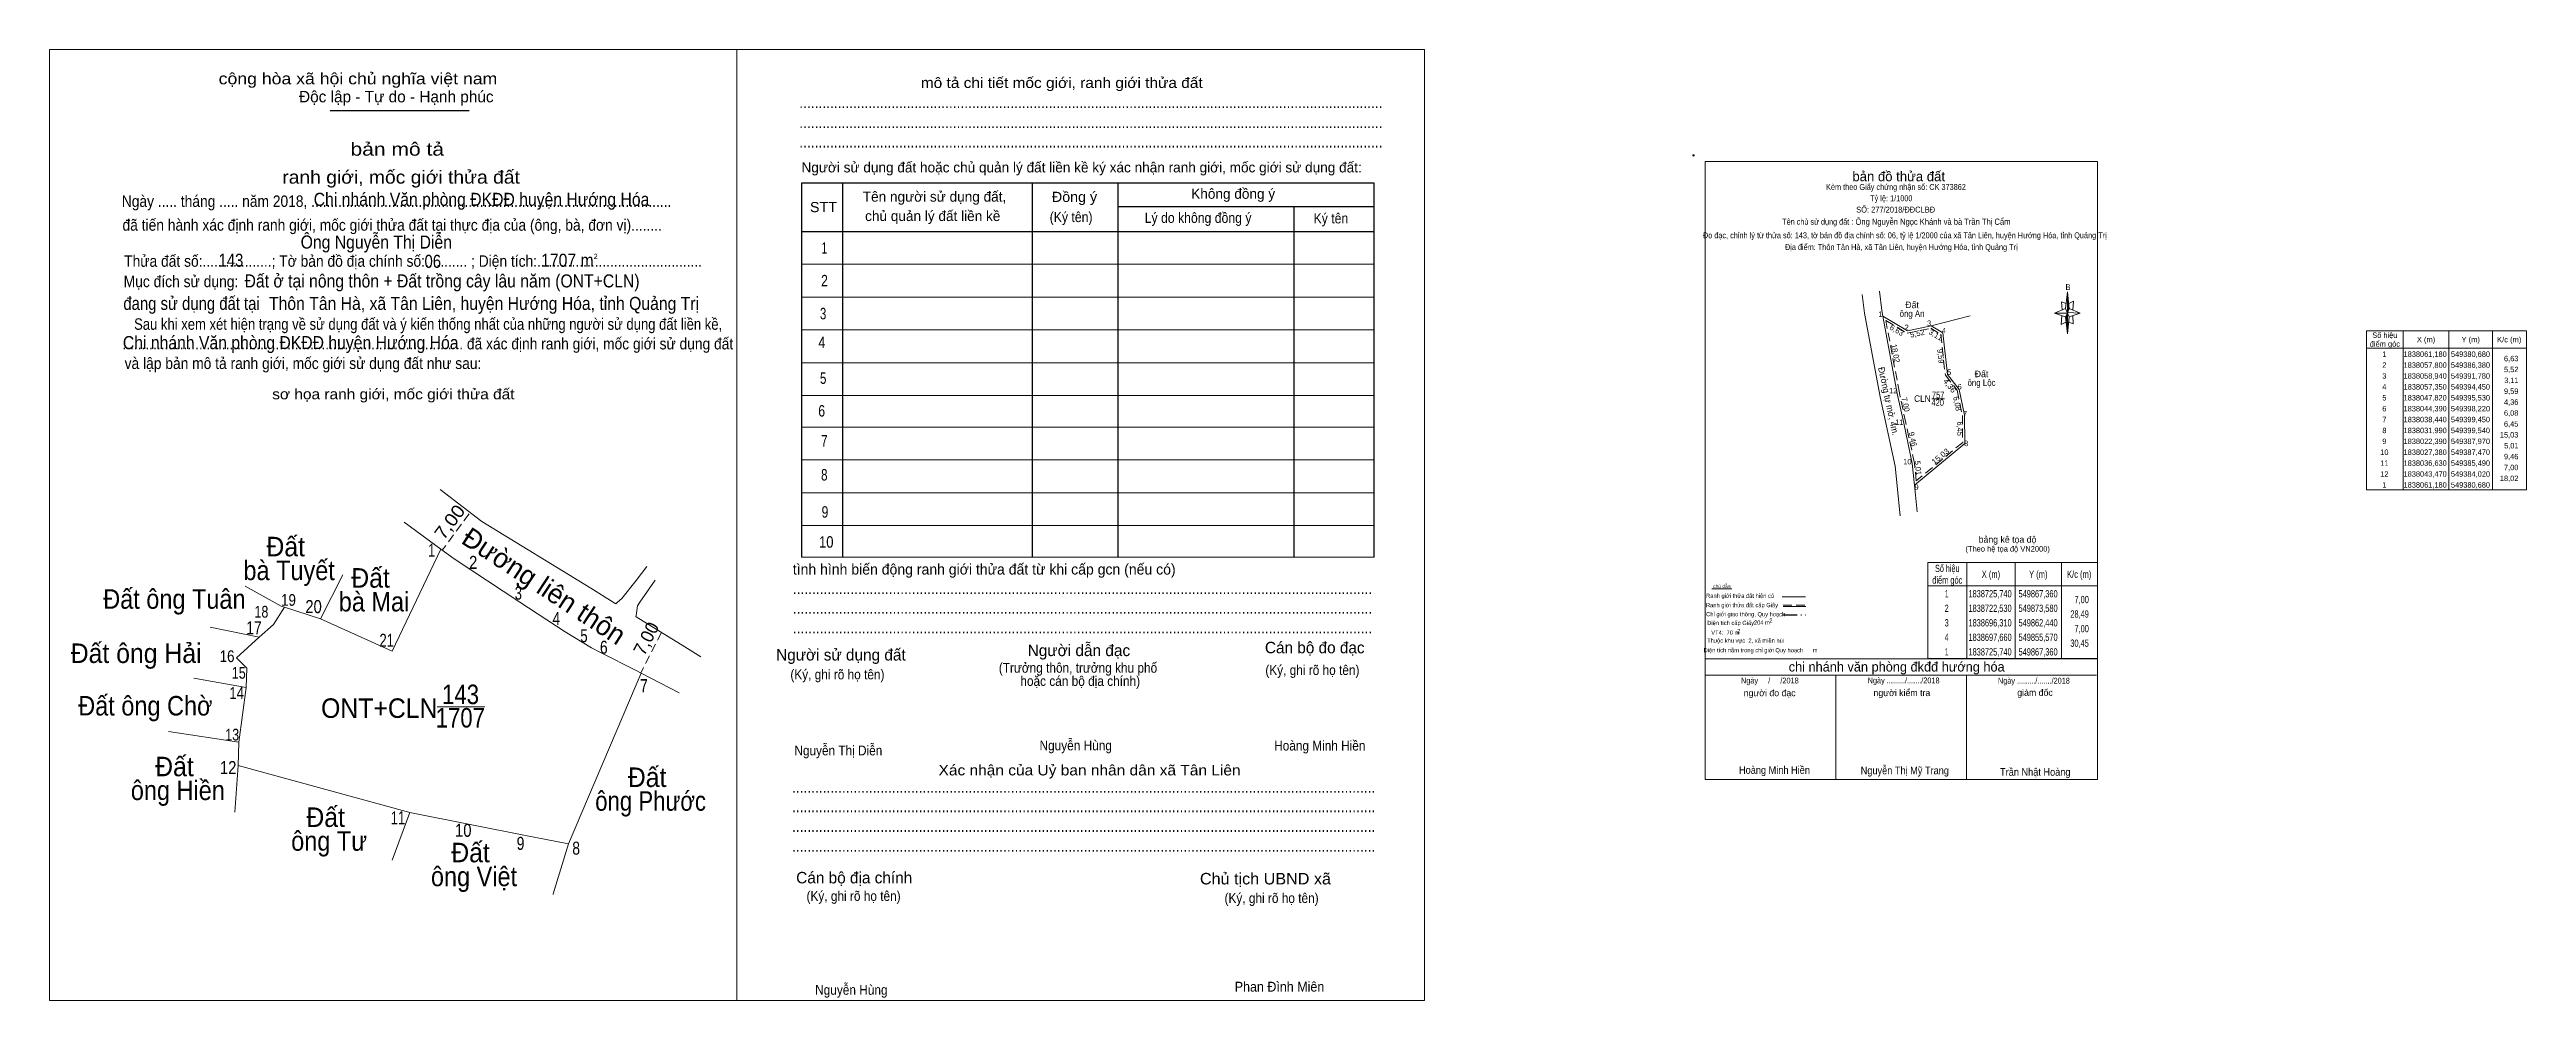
# Model space of a CAD drawing. Header units: metres. Extents: x 548960 to 549528, y 1837904 to 1838122.
import ezdxf
from ezdxf.enums import TextEntityAlignment as Align

# ---------------------------------------------------------------- set-up
doc = ezdxf.new("R2010")
doc.units = ezdxf.units.M
doc.header["$LTSCALE"] = 0.67
doc.header["$PDMODE"] = 32
doc.header["$PDSIZE"] = 0.335
doc.linetypes.add('DASH_DOUBLE_DOT', pattern=[9.2, 5, -1.2, 0.3, -1.2, 0.3, -1.2])
doc.linetypes.add('MEDIUM_DASHED', pattern=[4.5, 3, -1.5])
for name, color, linetype, lineweight in [('1', 7, 'MEDIUM_DASHED', 13), ('10', 7, 'Continuous', 13), ('15', 7, 'Continuous', 13), ('23', 7, 'Continuous', 13), ('28', 7, 'Continuous', 13), ('32', 7, 'Continuous', 13), ('33', 7, 'Continuous', 13), ('44', 7, 'Continuous', 13), ('63', 7, 'Continuous', 13), ('7', 7, 'Continuous', 13)]:
    doc.layers.add(name, color=color, linetype=linetype, lineweight=lineweight)
doc.layers.add('25', color=7, linetype='Continuous')
doc.layers.add('6', color=7, linetype='Continuous')

msp = doc.modelspace()

# ---------------------------------------------------------------- hatches: boundary and pattern name
at = {"layer": '28'}
for points in [[(549423.1, 1838066.81), (549423.5, 1838062.91), (549423.1, 1838061.91)], [(549423.1, 1838061.91), (549423.1, 1838057.11), (549422.6, 1838061.01)]]:
    msp.add_hatch(color=256, dxfattribs=at).paths.add_polyline_path(points)

# ---------------------------------------------------------------- linework, layer by layer
at = {"layer": '1'}
msp.add_lwpolyline([(549381.38, 1838060.19), (549386.29, 1838057.27), (549391.69, 1838058.41), (549393.98, 1838057.05), (549395.05, 1838047.62), (549397.75, 1838044.17), (549398.95, 1838038.39), (549399.04, 1838032.22), (549388.37, 1838023.37), (549387.96, 1838027.46), (549385.98, 1838036.73), (549384.51, 1838043.57)], close=True, dxfattribs=at)
at = {"layer": '10'}
for p, q in [((549004.81, 1837999.23), (549013.1, 1837994.6)), ((548996.81, 1837989.84), (549008.03, 1837987.48)), ((548993.01, 1837978.1), (549005.06, 1837975.98)), ((548987.24, 1837965.86), (549003.34, 1837963.41)), ((549003.17, 1837958.04), (549002.43, 1837947.39)), ((549038.56, 1837936.32), (549042.61, 1837947.25))]:
    msp.add_line(p, q, dxfattribs=at)
msp.add_lwpolyline([(549075.49, 1837928.47), (549075.53, 1837928.64), (549079.04, 1837940.08)], dxfattribs=at)
msp.add_lwpolyline([(549075.49, 1837928.47), (549075.53, 1837928.64), (549079.04, 1837940.08)], dxfattribs=at)
msp.add_lwpolyline([(549075.49, 1837928.47), (549075.53, 1837928.64), (549079.04, 1837940.08)], dxfattribs=at)
at = {"layer": '15'}
for p, q in [((549013.1, 1837994.6), (549013.81, 1837994.38)), ((549084.29, 1837985.09), (549086.39, 1837984.02))]:
    msp.add_line(p, q, dxfattribs=at)
at = {"layer": '23'}
msp.add_line((549090.31, 1837995.54), (549089.88, 1837995.16), dxfattribs=at)
msp.add_lwpolyline([(549094.54, 1838000.56), (549091.27, 1837996.37), (549090.31, 1837995.54)], dxfattribs=at)
at = {"layer": '28'}
for p, q in [((549339.94, 1838019.07), (549339.94, 1838076.45)), ((549422.6, 1838062.91), (549423.1, 1838066.81)), ((549422.6, 1838061.01), (549420.1, 1838061.91)), ((549423.5, 1838061.01), (549423.1, 1838057.11)), ((549424.4, 1838059.41), (549423.4, 1838059.81)), ((549423.5, 1838062.91), (549426, 1838061.91)), ((549424.3, 1838061.31), (549424.4, 1838059.41)), ((549339.94, 1837997.81), (549339.94, 1838019.07)), ((549341.44, 1837998.59), (549346.04, 1837998.59)), ((549357.6, 1837996.81), (549362.98, 1837996.81)), ((549357.8, 1837994.57), (549363.06, 1837994.57)), ((549339.94, 1837982.57), (549429.94, 1837982.57)), ((549339.94, 1837978.77), (549429.74, 1837978.77)), ((549339.94, 1837978.77), (549429.74, 1837978.77)), ((549339.94, 1837978.77), (549429.74, 1837978.77)), ((549369.94, 1837954.87), (549369.94, 1837978.77)), ((549399.94, 1837954.87), (549399.94, 1837978.77))]:
    msp.add_line(p, q, dxfattribs=at)
at = {"layer": '28', "linetype": 'DASH_DOUBLE_DOT', "lineweight": 25}
msp.add_line((549357.7, 1837992.61), (549362.94, 1837992.61), dxfattribs=at)
at = {"layer": '28', "linetype": 'MEDIUM_DASHED'}
msp.add_line((549357.8, 1837994.89), (549363.24, 1837994.89), dxfattribs=at)
at = {"layer": '28'}
for points in [[(549339.94, 1838076.45), (549339.94, 1838096.67), (549429.94, 1838096.67), (549429.94, 1837997.81)], [(549423.1, 1838061.91), (549422.6, 1838062.91), (549420.1, 1838061.91)], [(549421.8, 1838061.31), (549421.6, 1838059.31), (549422.7, 1838059.81)], [(549422.8, 1838064.11), (549421.7, 1838064.51), (549421.9, 1838062.61)], [(549423.1, 1838061.91), (549423.5, 1838061.01), (549426, 1838061.91)], [(549423.4, 1838064.11), (549424.5, 1838064.61), (549424.3, 1838062.61)], [(549429.94, 1837997.81), (549429.94, 1837954.87), (549339.94, 1837954.87), (549339.94, 1837997.81)], [(549429.94, 1837954.87), (549339.94, 1837954.87), (549339.94, 1837978.77)]]:
    msp.add_lwpolyline(points, dxfattribs=at)
for points in [[(549423.1, 1838066.81), (549423.5, 1838062.91), (549423.1, 1838061.91)], [(549423.1, 1838061.91), (549420.1, 1838061.91), (549422.6, 1838062.91), (549423.5, 1838061.01), (549426, 1838061.91), (549423.1, 1838062.01)], [(549423.1, 1838061.91), (549423.1, 1838057.11), (549422.6, 1838061.01)]]:
    msp.add_lwpolyline(points, close=True, dxfattribs=at)
msp.add_point((549337.24, 1838098.07), dxfattribs=at)
at = {"layer": '32'}
msp.add_line((549386.38, 1838057.8), (549380.68, 1838061.18), dxfattribs=at)
at = {"layer": '33'}
for p, q in [((549049.75, 1838007.72), (549041.32, 1838013.94)), ((549096.98, 1838003.72), (549094.54, 1838000.56)), ((549027.22, 1838001.85), (549022.07, 1837991.74)), ((549095.42, 1837995.54), (549098.89, 1838000.61)), ((549089.88, 1837995.16), (549089.28, 1837995.54)), ((549090.31, 1837995.54), (549089.88, 1837995.16)), ((549094.5, 1837992.23), (549094.54, 1837992.46)), ((549109.4, 1837983), (549105.73, 1837985.27)), ((549104.43, 1837974.73), (549095.67, 1837979.23))]:
    msp.add_line(p, q, dxfattribs=at)
for points in [[(549089.28, 1837995.54), (549084.18, 1837998.78), (549059.13, 1838014.1), (549049.54, 1838021.38)], [(549094.54, 1838000.56), (549091.27, 1837996.37), (549090.31, 1837995.54)], [(549105.73, 1837985.27), (549094.54, 1837992.22), (549094.5, 1837992.23)], [(549094.54, 1837992.46), (549094.84, 1837994.7), (549095.42, 1837995.54)], [(549075.49, 1837928.47), (549075.53, 1837928.64), (549079.04, 1837940.08)]]:
    msp.add_lwpolyline(points, dxfattribs=at)
at = {"layer": '44'}
for p, q in [((549379.91, 1838066.96), (549380.44, 1838062.46)), ((549391.78, 1838058.94), (549386.38, 1838057.8)), ((549384.02, 1838043.47), (549385.49, 1838036.63)), ((549399.54, 1838031.99), (549387.97, 1838022.39)), ((549387.97, 1838022.39), (549388.58, 1838016.31))]:
    msp.add_line(p, q, dxfattribs=at)
for points in [[(549375.97, 1838066.15), (549376.48, 1838061.85), (549380.1, 1838042.68), (549383.51, 1838026.76), (549384.65, 1838015.35)], [(549380.44, 1838062.46), (549380.68, 1838061.18), (549384.02, 1838043.47)], [(549385.49, 1838036.63), (549387.47, 1838027.38), (549387.97, 1838022.39)]]:
    msp.add_lwpolyline(points, dxfattribs=at)
at = {"layer": '63'}
for p, q in [((549391.78, 1838058.94), (549400.76, 1838061.27)), ((549391.78, 1838058.94), (549394.45, 1838057.35)), ((549394.45, 1838057.35), (549395.53, 1838047.82)), ((549491.73, 1838053.81), (549528.43, 1838053.81)), ((549500.13, 1838057.81), (549500.13, 1838021.31)), ((549510.63, 1838057.81), (549510.63, 1838021.31)), ((549520.63, 1838057.81), (549520.63, 1838021.31)), ((549391.97, 1838042.24), (549394.85, 1838042.24)), ((549395.53, 1838047.82), (549398.22, 1838044.39)), ((549398.22, 1838044.39), (549399.45, 1838038.44)), ((549399.45, 1838038.44), (549399.54, 1838031.99)), ((549052.8, 1838005.47), (549049.75, 1838007.72)), ((549067.88, 1837995.54), (549052.8, 1838005.47)), ((549399.95, 1838004.63), (549399.95, 1837982.61)), ((549411.08, 1838004.63), (549411.08, 1837982.61)), ((549421.68, 1838004.63), (549421.68, 1837982.61)), ((549391.04, 1837999.29), (549429.94, 1837999.29)), ((549013.81, 1837994.38), (549011.35, 1837990.45)), ((549078.26, 1837988.72), (549067.88, 1837995.54)), ((549084.29, 1837985.09), (549078.26, 1837988.72)), ((549079.04, 1837940.08), (549094.54, 1837976.55)), ((549094.54, 1837976.55), (549095.67, 1837979.23)), ((549059.85, 1837971.49), (549048.85, 1837971.49)), ((549003.34, 1837963.41), (549003.17, 1837958.04)), ((549042.61, 1837947.25), (549003.17, 1837958.04)), ((549042.61, 1837947.25), (549003.17, 1837958.04)), ((549056.83, 1837944.46), (549042.61, 1837947.25)), ((549068.79, 1837942.1), (549056.83, 1837944.46)), ((549079.04, 1837940.08), (549068.79, 1837942.1))]:
    msp.add_line(p, q, dxfattribs=at)
at = {"layer": '63', "linetype": 'MEDIUM_DASHED'}
for p, q in [((549056.23, 1838015.85), (549050.05, 1838007.49)), ((549100.38, 1837988.59), (549095.59, 1837979.27))]:
    msp.add_line(p, q, dxfattribs=at)
at = {"layer": '63'}
for points in [[(549491.73, 1838057.81), (549528.43, 1838057.81), (549528.43, 1838021.31), (549491.73, 1838021.31)], [(549391.04, 1838004.63), (549429.94, 1838004.63), (549429.94, 1837982.61), (549391.04, 1837982.61)]]:
    msp.add_lwpolyline(points, close=True, dxfattribs=at)
for points in [[(549013.81, 1837994.38), (549022.07, 1837991.74), (549038.55, 1837984.32), (549049.75, 1838007.72)], [(549011.35, 1837990.45), (549008.03, 1837987.48), (549002.79, 1837982.77)], [(549002.79, 1837982.77), (549005.17, 1837980.39), (549005.06, 1837975.98)], [(549002.79, 1837982.77), (549005.17, 1837980.39), (549005.06, 1837975.98)], [(549095.67, 1837979.23), (549094.54, 1837979.83), (549086.39, 1837984.02)], [(549005.06, 1837975.98), (549003.34, 1837963.41), (549003.17, 1837958.04)]]:
    msp.add_lwpolyline(points, dxfattribs=at)
at = {"layer": '7', "lineweight": 25}
for p, q in [((549024.32, 1838108.4), (549056.22, 1838108.4)), ((549141.95, 1838091.75), (549141.95, 1838005.85)), ((549185.48, 1838091.53), (549185.48, 1838005.85)), ((549205.12, 1838091.53), (549205.12, 1838005.85)), ((549205.12, 1838086.33), (549263.96, 1838086.33)), ((549245.53, 1838086.33), (549245.53, 1838005.85)), ((549132.5, 1838080.62), (549263.96, 1838080.62))]:
    msp.add_line(p, q, dxfattribs=at)
at = {"layer": '7'}
for p, q in [((549132.5, 1838073.09), (549263.96, 1838073.09)), ((549132.5, 1838065.56), (549263.96, 1838065.56)), ((549132.5, 1838058.04), (549263.96, 1838058.04)), ((549132.5, 1838050.51), (549263.96, 1838050.51)), ((549132.5, 1838042.99), (549263.96, 1838042.99)), ((549132.49, 1838035.71), (549263.96, 1838035.71)), ((549132.49, 1838028.18), (549263.96, 1838028.18)), ((549132.49, 1838020.65), (549263.96, 1838020.65)), ((549132.49, 1838013.13), (549263.96, 1838013.13)), ((549132.49, 1838005.85), (549263.96, 1838005.85))]:
    msp.add_line(p, q, dxfattribs=at)
for points in [[(548959.91, 1838122.38), (549117.69, 1838122.38), (549117.69, 1837904.15), (548959.91, 1837904.15)], [(549117.7, 1838122.37), (549275.48, 1838122.37), (549275.48, 1837904.14), (549117.7, 1837904.14)], [(549117.7, 1838122.37), (549275.48, 1838122.37), (549275.48, 1837904.14), (549117.7, 1837904.14)]]:
    msp.add_lwpolyline(points, close=True, dxfattribs=at)
at = {"layer": '7', "lineweight": 25}
msp.add_lwpolyline([(549263.96, 1838005.85), (549263.96, 1838091.75), (549132.5, 1838091.75), (549132.5, 1838005.85)], dxfattribs=at)

# ---------------------------------------------------------------- texts
at = {"layer": '1'}
for s, height, width, p in [('ông An', 1.5, 0.9, (549387.415, 1838061.03)), ('CLN', 1.5, 0.95, (549389.78, 1838041.52)), ('757', 1.5, 0.85, (549393.39, 1838042.35)), ('ông Lộc', 1.5, 0.9, (549403.355, 1838045.18)), ('420', 1.5, 0.85, (549393.305, 1838040.62)), ('143', 4.479, 0.85, (549054.245, 1837972.15)), ('ONT+CLN', 4.479, 0.95, (549035.595, 1837968.99)), ('1707', 4.478, 0.85, (549054.19, 1837966.78))]:
    msp.add_text(s, height=height, dxfattribs=dict(at, width=width)).set_placement(p, align=Align.CENTER)
for p in [(549387.41, 1838063.03), (549403.35, 1838047.18)]:
    msp.add_text('Đất', height=1.5, dxfattribs=at).set_placement(p, align=Align.CENTER)
at = {"layer": '25', "width": 0.9}
for s, p in [('Chi nhánh Văn phòng ĐKĐĐ huyện Hướng Hóa', (549020.54, 1838086.5)), ('Đất ở tại nông thôn + Đất trồng cây lâu năm (ONT+CLN)', (549004.67, 1838067.78)), ('Chi nhánh Văn phòng ĐKĐĐ huyện Hướng Hóa', (548976.74, 1838053.62))]:
    msp.add_text(s, height=3, dxfattribs=at).set_placement(p)
at = {"layer": '28'}
for s, height, p in [('bản đồ thửa đất', 2.25, (549384.345, 1838092.15)), ('bảng kê tọa độ', 1.5, (549409.32, 1838009.19)), ('chi nhánh văn phòng đkđđ hướng hóa', 2.187, (549383.875, 1837979.63)), ('người đo đạc', 1.5, (549354.725, 1837973.97)), ('người kiểm tra', 1.5, (549385.075, 1837973.99)), ('giám đốc', 1.5, (549415.625, 1837974.05))]:
    msp.add_text(s, height=height, dxfattribs=at).set_placement(p, align=Align.CENTER)
for s, height, width, p in [('Kèm theo Giấy chứng nhận số: CK 373862', 1.35, 0.9, (549383.715, 1838090.17)), ('Tỷ lệ: 1/1000', 1.35, 0.9, (549382.645, 1838087.57)), ('Tên chủ sử dụng đất :', 1.35, 0.85, (549365.755, 1838082.19)), ('SỐ: 277/2018/ĐĐCLBĐ', 1.35, 0.95, (549383.64, 1838084.97)), ('Đo đạc, chỉnh lý từ thửa số: 143, tờ bản đồ địa chính số: 06, tỷ lệ 1/2000 của xã Tân Liên, huyện Hướng Hóa, tỉnh Quảng Trị', 1.35, 0.9, (549385.75, 1838079.07)), ('Địa điểm: Thôn Tân Hà, xã Tân Liên, huyện Hướng Hóa, tỉnh Quảng Trị', 1.35, 0.9, (549384.94, 1838076.37)), ('B', 1.378, 0.8, (549423.2, 1838067.17)), ('(Theo hệ tọa độ VN2000)', 1.25, 0.9, (549409.35, 1838007.16)), ('(Theo hệ tọa độ VN2000)', 1.25, 0.9, (549409.35, 1838007.16)), ('Ranh giới thửa đất hiện có ', 0.96, 0.9, (549348.125, 1837996.53)), ('chú dẫn', 0.8, 1.05, (549343.75, 1837998.79)), ('Diện tích cấp Giấy: ', 0.96, 0.9, (549346.135, 1837990.31)), ('Ranh giới thửa đất cấp Giấy', 0.96, 0.9, (549348.38, 1837994.39)), ('Chỉ giới giao thông, Quy hoạch', 0.96, 0.9, (549349.23, 1837992.31)), ('204 m ', 0.96, 0.85, (549353.13, 1837990.39)), ('2', 0.96, 0.8, (549355.01, 1837990.85)), ('Thuộc khu vực  2, xã miền núi', 0.96, 0.9, (549349.21, 1837986.25)), (' VT4:  70 m ', 0.96, 0.9, (549344.54, 1837988.08)), ('2', 0.96, 0.8, (549347.63, 1837988.43)), ('Diện tích nằm trong chỉ giới Quy hoạch      m', 0.96, 0.9, (549352.635, 1837984.05)), ('Ngày     /     /2018', 1.35, 0.9, (549354.765, 1837976.89)), ('Ngày ........./......./2018', 1.35, 0.9, (549385.47, 1837976.91)), ('Ngày ........./......./2018', 1.35, 0.9, (549415.37, 1837976.85)), ('Hoàng Minh Hiền', 1.75, 0.9, (549355.83, 1837956.15)), ('Nguyễn Thị Mỹ Trang', 1.75, 0.9, (549385.745, 1837956.05)), ('Trần Nhật Hoàng', 1.75, 0.9, (549415.69, 1837955.71))]:
    msp.add_text(s, height=height, dxfattribs=dict(at, width=width)).set_placement(p, align=Align.CENTER)
at = {"layer": '28', "width": 0.9}
msp.add_text('Ông Nguyễn Ngọc Khánh và bà Trần Thị Cẩm', height=1.44, dxfattribs=at).set_placement((549374.44, 1838082.15))
at = {"layer": '6', "width": 0.9}
msp.add_text('Ông Nguyễn Thị Diễn', height=3, dxfattribs=at).set_placement((549017.55, 1838076.7))
at = {"layer": '63'}
for s, height, width, p in [(' 1', 1.25, 0.75, (549380.55, 1838061.03)), (' 3', 1.25, 0.8, (549391.78, 1838058.94)), (' 2', 1.25, 0.85, (549386.65, 1838057.99)), (' 4', 1.25, 0.85, (549395.21, 1838057.26)), (' 5', 1.25, 0.8, (549396.41, 1838047.7)), ('5,52', 1.25, 0.85, (549526.58, 1838048.34)), ('6,63', 1.25, 0.85, (549526.58, 1838050.84)), (' 12', 1.25, 0.85, (549384.02, 1838043.47)), (' 6', 1.25, 0.85, (549398.8, 1838044.39)), ('9,59', 1.25, 0.85, (549526.58, 1838043.34)), ('3,11', 1.25, 0.8, (549526.58, 1838045.84)), (' 11', 1.25, 0.8, (549385.4, 1838036.23)), (' 7', 1.25, 0.8, (549400.06, 1838038.19)), ('4,36', 1.25, 0.85, (549526.58, 1838040.84)), ('6,08', 1.25, 0.85, (549526.58, 1838038.34)), ('6,45', 1.25, 0.85, (549526.58, 1838035.84)), (' 8', 1.25, 0.8, (549400.3, 1838031.36)), ('15,03', 1.25, 0.85, (549526.58, 1838033.34)), ('5,01', 1.25, 0.8, (549526.58, 1838030.84)), (' 10', 1.25, 0.85, (549387.29, 1838027.17)), ('9,46', 1.25, 0.85, (549526.58, 1838028.34)), ('7,00', 1.25, 0.85, (549526.58, 1838025.84)), (' 9', 1.25, 0.85, (549388.91, 1838021.36)), ('18,02', 1.25, 0.85, (549526.58, 1838023.34)), (' 1', 2.986, 0.75, (549048.43, 1838005.96)), (' 2', 2.986, 0.85, (549058.09, 1838003.19)), ('19', 2.686, 0.85, (549016.46, 1837994.72)), ('3', 2.986, 0.75, (549068.35, 1837996.14)), ('7,00', 1.668, 0.7, (549427.99, 1837995.32)), ('17', 2.988, 0.8, (549008.61, 1837988.18)), ('18', 2.686, 0.8, (549010.14, 1837992.01)), ('20', 2.988, 0.85, (549022.4, 1837993.04)), ('4', 2.986, 0.8, (549077.11, 1837990.31)), ('28,49', 1.668, 0.7, (549427.99, 1837991.99)), ('21', 2.988, 0.75, (549038.97, 1837985.32)), ('5', 2.986, 0.75, (549083.41, 1837986.36)), ('6', 2.986, 0.8, (549088.02, 1837983.72)), ('30,45', 1.668, 0.7, (549427.98, 1837985.31)), ('7,00', 1.668, 0.7, (549427.99, 1837988.65)), ('16', 2.686, 0.85, (549002.36, 1837981.8)), ('15', 2.686, 0.8, (549004.94, 1837977.99)), ('14', 2.686, 0.85, (549004.55, 1837973.36)), ('7', 2.988, 0.8, (549097.23, 1837974.89)), ('13', 2.686, 0.8, (549003.43, 1837963.81)), ('12', 2.988, 0.85, (549002.81, 1837956.1)), ('11', 2.988, 0.75, (549041.55, 1837944.57)), ('10', 2.988, 0.85, (549056.76, 1837941.7)), ('9', 2.988, 0.8, (549068.91, 1837938.71)), ('8', 2.988, 0.8, (549081.67, 1837937.6))]:
    msp.add_text(s, height=height, dxfattribs=dict(at, width=width)).set_placement(p, align=Align.RIGHT)
for s, height, rotation, p in [('6,63', 1.25, 329.333, (549383.5762, 1838057.4228)), ('3,11', 1.25, 329.226, (549392.5252, 1838056.3475)), ('Đường liên thôn', 4.479, 326.678, (549072.1848, 1837997.3786)), ('7,00', 2.986, 62.85, (549098.1966, 1837986.5188))]:
    msp.add_text(s, height=height, rotation=rotation, dxfattribs=at).set_placement(p, align=Align.CENTER)
for s, height, rotation, width, p in [('18,02', 1.25, 280.68, 0.9, (549383.0072, 1838052.5458)), ('5,52', 1.25, 11.921, 0.95, (549388.7459, 1838056.5958)), ('Đường tự mở, 4m.', 1.5, 282.09, 0.95, (549381.2725, 1838041.5321)), ('9,59', 1.25, 276.466, 0.9, (549393.3554, 1838051.9304)), ('7,00', 1.25, 282.129, 0.95, (549385.3332, 1838040.7963)), ('4,36', 1.25, 308.106, 1.1, (549395.5541, 1838044.8557)), ('6,08', 1.25, 281.68, 0.9, (549397.1646, 1838040.9965)), ('6,45', 1.25, 270.799, 0.85, (549397.7693, 1838035.3637)), ('9,46', 1.25, 282.082, 0.95, (549386.9709, 1838032.8408)), ('5,01', 1.25, 275.722, 0.85, (549388.189, 1838026.3123)), ('15,03', 1.25, 39.684, 1.1, (549394.3059, 1838028.5452)), ('7,00', 2.986, 53.459, 1.1, (549052.965, 1838013.0662))]:
    msp.add_text(s, height=height, rotation=rotation, dxfattribs=dict(at, width=width)).set_placement(p, align=Align.CENTER)
for s, height, width, p in [('điểm góc', 1.25, 0.9, (549495.93, 1838054.19)), ('Số hiệu', 1.25, 0.85, (549495.93, 1838056.19)), ('X (m)', 1.25, 0.95, (549505.38, 1838055.19)), ('Y (m)', 1.25, 0.95, (549515.635, 1838055.19)), ('K/c (m)', 1.25, 0.95, (549524.475, 1838055.19)), (' 3', 1.25, 0.8, (549495.575, 1838046.84)), (' 2', 1.25, 0.85, (549495.585, 1838049.34)), (' 1', 1.25, 0.75, (549495.58, 1838051.84)), ('1838061,180', 1.25, 0.85, (549505.18, 1838051.84)), ('1838057,800', 1.25, 0.85, (549505.18, 1838049.34)), ('1838058,940', 1.25, 0.85, (549505.18, 1838046.84)), ('549380,680', 1.25, 0.85, (549515.58, 1838051.84)), ('549386,380', 1.25, 0.85, (549515.58, 1838049.34)), ('549391,780', 1.25, 0.85, (549515.58, 1838046.84)), (' 4', 1.25, 0.85, (549495.58, 1838044.34)), (' 5', 1.25, 0.8, (549495.585, 1838041.84)), ('1838057,350', 1.25, 0.85, (549505.18, 1838044.34)), ('1838047,820', 1.25, 0.85, (549505.18, 1838041.84)), ('549394,450', 1.25, 0.85, (549515.58, 1838044.34)), ('549395,530', 1.25, 0.85, (549515.58, 1838041.84)), (' 6', 1.25, 0.85, (549495.585, 1838039.34)), (' 7', 1.25, 0.8, (549495.585, 1838036.84)), ('1838044,390', 1.25, 0.85, (549505.18, 1838039.34)), ('1838038,440', 1.25, 0.85, (549505.18, 1838036.84)), ('549398,220', 1.25, 0.85, (549515.58, 1838039.34)), ('549399,450', 1.25, 0.85, (549515.58, 1838036.84)), (' 9', 1.25, 0.85, (549495.58, 1838031.84)), (' 8', 1.25, 0.8, (549495.585, 1838034.34)), ('1838031,990', 1.25, 0.85, (549505.18, 1838034.34)), ('1838022,390', 1.25, 0.85, (549505.18, 1838031.84)), ('549399,540', 1.25, 0.85, (549515.58, 1838034.34)), ('549387,970', 1.25, 0.85, (549515.58, 1838031.84)), (' 12', 1.25, 0.85, (549495.575, 1838024.34)), (' 10', 1.25, 0.85, (549495.58, 1838029.34)), (' 11', 1.25, 0.8, (549495.58, 1838026.84)), ('1838027,380', 1.25, 0.85, (549505.18, 1838029.34)), ('1838036,630', 1.25, 0.85, (549505.18, 1838026.84)), ('1838043,470', 1.25, 0.85, (549505.18, 1838024.34)), ('549387,470', 1.25, 0.85, (549515.58, 1838029.34)), ('549385,490', 1.25, 0.85, (549515.58, 1838026.84)), ('549384,020', 1.25, 0.85, (549515.58, 1838024.34)), (' 1', 1.25, 0.75, (549495.58, 1838021.84)), ('1838061,180', 1.25, 0.85, (549505.18, 1838021.84)), ('549380,680', 1.25, 0.85, (549515.58, 1838021.84)), ('Đất ', 4.479, 0.95, (549014.91, 1838006.07)), ('bà Tuyết', 4.479, 0.9, (549014.905, 1838000.61)), ('Đất ', 4.479, 0.95, (549034.38, 1837998.88)), ('Số hiệu', 1.668, 0.65, (549395.495, 1838002.46)), ('X (m)', 1.668, 0.75, (549405.515, 1838001.13)), ('Y (m)', 1.668, 0.75, (549416.385, 1838001.13)), ('K/c (m)', 1.668, 0.75, (549425.765, 1838001.13)), ('Đất ông Tuân', 4.479, 0.9, (548988.565, 1837994.04)), ('bà Mai', 4.479, 0.9, (549034.39, 1837993.42)), ('điểm góc', 1.668, 0.7, (549395.495, 1837999.79)), (' 1', 1.668, 0.6, (549395.13, 1837996.65)), ('1838725,740', 1.668, 0.7, (549405.31, 1837996.65)), ('549867,360', 1.668, 0.7, (549416.335, 1837996.65)), (' 3', 1.668, 0.65, (549395.125, 1837989.98)), (' 2', 1.668, 0.65, (549395.12, 1837993.31)), ('1838722,530', 1.668, 0.7, (549405.31, 1837993.31)), ('1838696,310', 1.668, 0.7, (549405.31, 1837989.98)), ('549873,580', 1.668, 0.7, (549416.335, 1837993.31)), ('549862,440', 1.668, 0.7, (549416.335, 1837989.98)), ('Đất ông Hải', 4.479, 0.95, (548979.795, 1837981.59)), (' 4', 1.668, 0.65, (549395.125, 1837986.65)), ('1838697,660', 1.668, 0.7, (549405.31, 1837986.65)), ('549855,570', 1.668, 0.7, (549416.335, 1837986.65)), (' 1', 1.668, 0.6, (549395.13, 1837983.31)), ('1838725,740', 1.668, 0.7, (549405.31, 1837983.31)), ('549867,360', 1.668, 0.7, (549416.335, 1837983.31)), ('Đất ông Chờ', 4.479, 0.9, (548981.9, 1837969.54)), ('Đất ', 4.479, 0.95, (548989.37, 1837955.6)), ('Đất ', 4.479, 0.95, (549097.86, 1837953.13)), ('ông Hiền', 4.479, 0.9, (548989.36, 1837950.13)), ('ông Phước', 4.479, 0.85, (549097.865, 1837947.68)), ('Đất ', 4.479, 0.95, (549024.08, 1837943.96)), ('ông Tư', 4.479, 0.9, (549024.07, 1837938.5)), ('Đất ', 4.479, 0.95, (549057.33, 1837935.85)), ('Đất ', 4.479, 0.95, (549057.33, 1837935.85)), ('ông Việt', 4.479, 0.9, (549057.34, 1837930.37)), ('ông Việt', 4.479, 0.9, (549057.34, 1837930.37))]:
    msp.add_text(s, height=height, dxfattribs=dict(at, width=width)).set_placement(p, align=Align.CENTER)
at = {"layer": '7'}
for s, height, width, p in [('cộng hòa xã hội chủ nghĩa việt nam', 2.634, 1.15, (548998.73, 1838114.4)), ('........................................................................................................................................................', 2.634, 0.9, (549131.99, 1838108.94)), ('........................................................................................................................................................', 2.634, 0.9, (549131.99, 1838104.38)), ('........................................................................................................................................................', 2.634, 0.9, (549131.99, 1838099.88)), ('Ngày ..... tháng ..... năm 2018, ..............................................................................................', 2.63, 0.9, (548976.5, 1838086.26)), ('Đồng ý', 2.333, 1.05, (549189.98, 1838087.4)), (' đã tiến hành xác định ranh giới, mốc giới thửa đất tại thực địa của (ông, bà, đơn vị)........', 2.634, 0.9, (548975.78, 1838080.8)), ('STT', 2.333, 1.05, (549134.45, 1838085.06)), ('(Ký tên)', 2.333, 0.9, (549189.47, 1838082.78)), ('Lý do không đồng ý', 2.333, 0.9, (549211.28, 1838082.6)), ('Ký tên', 2.333, 0.9, (549250.04, 1838082.48)), ('Thửa đất số:..................; Tờ bản đồ địa chính số:........... ; Diện tích:...........................................', 2.634, 0.9, (548977.04, 1838072.52)), ('Mục đích sử dụng:', 2.64, 0.9, (548976.92, 1838067.84)), ('143', 3, 0.85, (548998.7, 1838072.52)), ('06', 3, 0.85, (549045.98, 1838072.28)), ('1707 m', 3, 0.9, (549072.74, 1838072.52)), ('2', 1.2, 0.8, (549084.82, 1838074.3)), ('đang sử dụng đất tại ', 3, 0.85, (548976.86, 1838062.62)), ('Thôn Tân Hà, xã Tân Liên, huyện Hướng Hóa, tỉnh Quảng Trị', 3, 0.9, (549010.28, 1838062.62)), ('Sau khi xem xét hiện trạng về sử dụng đất và ý kiến thống nhất của những người sử dụng đất liền kề,', 2.634, 0.85, (548979.32, 1838058.06)), ('......................................................................................... đã xác định ranh giới, mốc giới sử dụng đất', 2.628, 0.9, (548976.62, 1838053.56)), (' và lập bản mô tả ranh giới, mốc giới sử dụng đất như sau:', 2.634, 0.9, (548976.26, 1838049.06)), ('.......................................................................................................................................................', 2.634, 0.9, (549130.51, 1837997.39)), ('.......................................................................................................................................................', 2.634, 0.9, (549130.51, 1837992.89)), ('.......................................................................................................................................................', 2.634, 0.9, (549130.51, 1837988.39)), ('(Ký, ghi rõ họ tên)', 2.258, 0.9, (549129.95, 1837977.84)), ('(Ký, ghi rõ họ tên)', 2.258, 0.9, (549238.97, 1837978.84)), ('Nguyễn Thị Diễn', 2.25, 0.9, (549130.88, 1837960.39)), ('Nguyễn Hùng', 2.257, 0.9, (549187.14, 1837961.54)), ('Hoàng Minh Hiền', 2.25, 0.9, (549241.01, 1837961.5)), ('........................................................................................................................................................', 2.634, 0.9, (549130.33, 1837951.83)), ('........................................................................................................................................................', 2.634, 0.9, (549130.33, 1837947.33)), ('........................................................................................................................................................', 2.634, 0.9, (549130.33, 1837942.83)), ('........................................................................................................................................................', 2.634, 0.9, (549130.33, 1837938.27)), ('(Ký, ghi rõ họ tên)', 2.258, 0.9, (549133.66, 1837926.99)), ('Chủ tịch UBND xã', 2.64, 1.05, (549223.96, 1837930.77)), ('(Ký, ghi rõ họ tên)', 2.258, 0.9, (549229.6, 1837926.51)), ('Nguyễn Hùng', 2.257, 0.9, (549135.64, 1837905.45)), ('Phan Đình Miên', 2.257, 0.95, (549231.94, 1837906.17))]:
    msp.add_text(s, height=height, dxfattribs=dict(at, width=width)).set_placement(p)
for s, height, width, p in [('mô tả chi tiết mốc giới, ranh giới thửa đất', 2.408, 1.1, (549192.24, 1838113.56)), ('bản mô tả', 3.01, 1.2, (549039.72, 1838098.02)), ('ranh giới, mốc giới thửa đất', 3.01, 1.1, (549040.6, 1838091.6)), ('1', 2.634, 0.65, (549137.755, 1838075.52)), ('2', 2.634, 0.8, (549137.77, 1838068.02)), ('3', 2.634, 0.75, (549137.47, 1838060.46)), ('4', 2.634, 0.8, (549137.18, 1838053.86)), ('5', 2.634, 0.75, (549137.49, 1838045.64)), ('sơ họa ranh giới, mốc giới thửa đất', 2.408, 1.1, (549038.83, 1838042.1)), ('6', 2.634, 0.8, (549137.14, 1838038.14)), ('7', 2.63, 0.75, (549137.74, 1838031.25)), ('8', 2.63, 0.75, (549137.74, 1838023.47)), ('9', 2.63, 0.8, (549137.89, 1838014.94)), ('10', 2.63, 0.85, (549138.19, 1838008.05)), ('(Trưởng thôn, trưởng khu phố', 2.257, 0.9, (549195.97, 1837979.36)), ('hoặc cán bộ địa chính)', 2.257, 0.9, (549196.48, 1837976.33)), ('Xác nhận của Uỷ ban nhân dân xã Tân Liên', 2.415, 1.1, (549198.625, 1837955.79))]:
    msp.add_text(s, height=height, dxfattribs=dict(at, width=width)).set_placement(p, align=Align.CENTER)
for s, height, p in [('Độc lập - Tự do - Hạnh phúc', 2.634, (549017.18, 1838110.26)), ('Người sử dụng đất hoặc chủ quản lý đất liền kề ký xác nhận ranh giới, mốc giới sử dụng đất:', 2.333, (549132.5, 1838094.18)), ('Tên người sử dụng đất,', 2.333, (549146.57, 1838087.46)), ('Không đồng ý', 2.333, (549221.96, 1838088.12)), ('chủ quản lý đất liền kề', 2.333, (549147.11, 1838083.02)), ('tình hình biến động ranh giới thửa đất từ khi cấp gcn (nếu có)', 2.408, (549130.51, 1838001.89)), ('Người dẫn đạc', 2.64, (549184.42, 1837983.17)), ('Cán bộ đo đạc', 2.628, (549238.88, 1837983.82)), ('Người sử dụng đất', 2.634, (549126.68, 1837982.16)), ('Cán bộ địa chính', 2.634, (549131.29, 1837931.01))]:
    msp.add_text(s, height=height, dxfattribs=at).set_placement(p)

doc.saveas('drawing.dxf')
